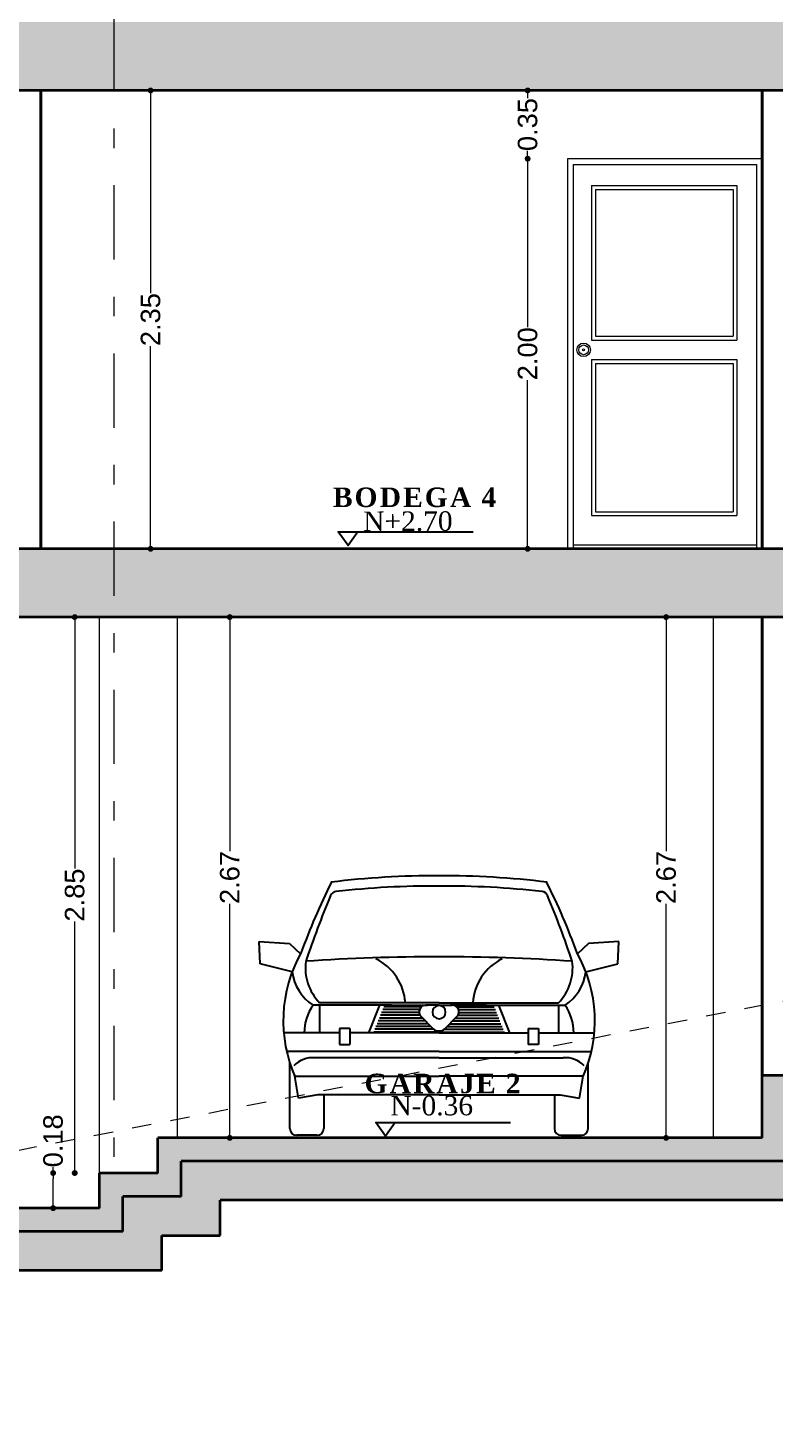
# Model space of a CAD drawing. Header units: inches. Extents: x 2908 to 3459, y -3172 to -55.
# Drawn here: x 3282.96 to 3286.78, y -254.87 to -247.7 of the extents above; entities that cross this region are included whole.
import ezdxf

# ---------------------------------------------------------------- set-up
doc = ezdxf.new("R2010")
doc.units = ezdxf.units.IN
doc.header["$MEASUREMENT"] = 0
doc.linetypes.add('ACAD_ISO03W100', pattern=[30, 12, -18])
doc.linetypes.add('DASHDOT', pattern=[25.4, 12.7, -6.35, 0, -6.35])
for name, color, linetype, lineweight in [('COLUMNAS', 1, 'Continuous', 35), ('COTA', 1, 'Continuous', 9), ('COTAS 01', 1, 'Continuous', 25), ('E-EJES', 1, 'DASHDOT', 5), ('LINEAS DE PROYECCIÒN', 74, 'ACAD_ISO03W100', 18), ('muros 2', 5, 'Continuous', 40), ('muros bajitos', 4, 'Continuous', 15), ('puertas aptos', 33, 'Continuous', 9)]:
    doc.layers.add(name, color=color, linetype=linetype, lineweight=lineweight)
doc.layers.add('TEXTO', color=4, linetype='Continuous')
doc.styles.add('Arial new', font='arial.ttf')
doc.styles.add('CONSTRUCTORA', font='times.ttf', dxfattribs={"height": 0.3})
doc.dimstyles.new('GUS', dxfattribs={"dimtxt": 0.1, "dimasz": 0.03, "dimexe": 0.05, "dimexo": 0.05, "dimgap": 0.005, "dimtad": 0, "dimzin": 1, "dimdsep": 46, "dimtxsty": 'Arial new', "dimblk": 'DOT', "dimcen": 0.01, "dimse1": 1, "dimse2": 1, "dimclrd": 1, "dimclre": 252, "dimclrt": 1, "dimaunit": 1, "dimadec": 0, "dimazin": 2, "dimtfac": 1, "dimtmove": 0, "dimatfit": 2, "dimldrblk": 'ARCHTICK', "dimfxl": 1, "dimlwd": -1, "dimlwe": -1, "dimarcsym": 1})

# ---------------------------------------------------------------- blocks, each defined once
blk = doc.blocks.new('puerta acceso')
at = {"layer": 'puertas aptos'}
for p, q in [((2162.1292, 1648.3621), (2161.1292, 1648.3621)), ((2161.1292, 1648.3621), (2161.1292, 1646.3621)), ((2161.1592, 1648.3321), (2161.1592, 1646.3621)), ((2161.1592, 1648.3321), (2162.0992, 1648.3321)), ((2162.0992, 1648.3321), (2162.0992, 1646.3621)), ((2162.1292, 1648.3621), (2162.1292, 1646.3621)), ((2161.2536, 1648.2243), (2161.2536, 1647.4321)), ((2161.2536, 1648.2243), (2161.9992, 1648.2243)), ((2161.2736, 1648.2043), (2161.2736, 1647.4521)), ((2161.2736, 1648.2043), (2161.9792, 1648.2043)), ((2161.9792, 1648.2043), (2161.9792, 1647.4521)), ((2161.9992, 1648.2243), (2161.9992, 1647.4321)), ((2161.2536, 1647.4321), (2161.9992, 1647.4321)), ((2161.2736, 1647.4521), (2161.9792, 1647.4521)), ((2161.2536, 1647.3321), (2161.9992, 1647.3321)), ((2161.2536, 1647.3321), (2161.2536, 1646.5321)), ((2161.9992, 1647.3321), (2161.9992, 1646.5321)), ((2161.2736, 1647.3121), (2161.9792, 1647.3121)), ((2161.2736, 1647.3121), (2161.2736, 1646.5521)), ((2161.9792, 1647.3121), (2161.9792, 1646.5521)), ((2161.2736, 1646.5521), (2161.9792, 1646.5521)), ((2161.2536, 1646.5321), (2161.9992, 1646.5321)), ((2161.1592, 1646.3821), (2162.0992, 1646.3821))]:
    blk.add_line(p, q, dxfattribs=at)
for radius in [0.035, 0.025, 0.005]:
    blk.add_circle((2161.2126, 1647.3821), radius, dxfattribs=at)
blk = doc.blocks.new('alafa romeo')
at = {"color": 102}
for p, q in [((5554.5, -721.1), (5717.8, -732.1)), ((5560, -842.5), (5554.5, -721.1)), ((5717.8, -732.1), (5777.9, -787.6)), ((7333.5, -732.1), (7273.4, -787.6)), ((7496.8, -721.1), (7333.5, -732.1)), ((7491.3, -842.5), (7496.8, -721.1)), ((5732.6, -885.7), (5560, -842.5)), ((7318.8, -885.7), (7491.3, -842.5)), ((6525.7, -1052.3), (5881.1, -1052.3)), ((6525.7, -1052.3), (7170.2, -1052.3)), ((6268.8, -1065.1), (5845.5, -1065.1)), ((5881.1, -1065.1), (5881.1, -1215)), ((6205, -1065.1), (6144.8, -1215)), ((6423.2, -1119.8), (6209.5, -1119.8)), ((6418.5, -1104.6), (6215.6, -1104.6)), ((6420.4, -1089.4), (6221.7, -1089.4)), ((6430.6, -1074.3), (6227.7, -1074.3)), ((6268.8, -1065.1), (6463.2, -1065.1)), ((6494.1, -1193.7), (6428.8, -1127.1)), ((6525.7, -1065.1), (6454.9, -1065.1)), ((6525.7, -1065.1), (6596.5, -1065.1)), ((6557.2, -1193.7), (6622.5, -1127.1)), ((6782.5, -1065.1), (6588.2, -1065.1)), ((6620.7, -1074.3), (6823.6, -1074.3)), ((6628.1, -1119.8), (6841.8, -1119.8)), ((6630.9, -1089.4), (6829.7, -1089.4)), ((6632.8, -1104.6), (6835.7, -1104.6)), ((6782.5, -1065.1), (7205.8, -1065.1)), ((6846.3, -1065.1), (6906.5, -1215)), ((7170.2, -1065.1), (7170.2, -1215)), ((5988.2, -1190.3), (5988.2, -1277.9)), ((6044.5, -1190.3), (5988.2, -1190.3)), ((6044.3, -1190.3), (6044.3, -1277.8)), ((6496.1, -1195.5), (6179.1, -1195.5)), ((6481.1, -1180.4), (6185.2, -1180.4)), ((6466.2, -1165.2), (6191.2, -1165.2)), ((6451.3, -1150.1), (6197.3, -1150.1)), ((6436.4, -1134.9), (6203.4, -1134.9)), ((6555.3, -1195.5), (6872.3, -1195.5)), ((6570.3, -1180.4), (6866.2, -1180.4)), ((6585.1, -1165.2), (6860.1, -1165.2)), ((6600, -1150.1), (6854, -1150.1)), ((6614.9, -1134.9), (6847.9, -1134.9)), ((7006.9, -1190.3), (7063.1, -1190.3)), ((7007, -1190.3), (7007, -1277.8)), ((7063.1, -1190.3), (7063.1, -1277.9)), ((5988.2, -1215), (5687.4, -1215)), ((5988.2, -1277.9), (6043.4, -1277.9)), ((6043.4, -1277.9), (6044.3, -1277.9)), ((6525.7, -1215), (6044.3, -1215)), ((6044.3, -1277.9), (6044.3, -1277.8)), ((6525.7, -1210.7), (6173, -1210.7)), ((6525.7, -1210.7), (6878.3, -1210.7)), ((6525.7, -1215), (7007, -1215)), ((7007, -1277.9), (7007, -1277.8)), ((7007.9, -1277.9), (7007, -1277.9)), ((7063.1, -1277.9), (7007.9, -1277.9)), ((7063.1, -1215), (7363.9, -1215)), ((6525.7, -1314.5), (5703, -1314.5)), ((6525.7, -1348.8), (5854.7, -1348.8)), ((6525.7, -1314.5), (7348.3, -1314.5)), ((6525.7, -1348.8), (7196.6, -1348.8)), ((5720.6, -1731.1), (5720.6, -1378.5)), ((7330.8, -1731.1), (7330.8, -1378.5)), ((5767.1, -1566.8), (5746.7, -1447.6)), ((5746.7, -1447.6), (6525.7, -1447.9)), ((7304.7, -1447.6), (6525.7, -1447.9)), ((7284.2, -1566.8), (7304.7, -1447.6)), ((5871.1, -1549.5), (5767.1, -1566.8)), ((6525.7, -1549.5), (5871.1, -1549.5)), ((5903, -1549.5), (5903, -1731.1)), ((6525.7, -1549.5), (7180.2, -1549.5)), ((7148.3, -1549.5), (7148.3, -1731.1)), ((7180.2, -1549.5), (7284.2, -1566.8)), ((5866.5, -1767.5), (5757.1, -1767.5)), ((7184.8, -1767.5), (7294.3, -1767.5))]:
    blk.add_line(p, q, dxfattribs=at)
for centre, radius, start, end in [((6504.7, -4926.8), 4559.8, 89.73682, 97.08566), ((6546.6, -4926.8), 4559.8, 82.91434, 90.26318), ((9108.9, -1993.6), 3541.9, 153.28787, 160.03218), ((5973.4, -488.3), 36.5, 96.46644, 157.36405), ((6491.6, -5060), 4637.5, 89.57909, 96.46644), ((6559.7, -5060), 4637.5, 83.53356, 90.42091), ((7077.9, -488.3), 36.5, 22.63595, 83.53356), ((3942.5, -1993.6), 3541.9, 19.96782, 26.71213), ((10918.7, -2550.5), 5394.5, 157.36405, 161.3881), ((2132.6, -2550.5), 5394.5, 18.6119, 22.63595), ((6431.9, -1149.3), 747.3, 150.74559, 204.11294), ((6072.5, -864), 268.5, 172.46785, 224.5423), ((6478.7, -10272), 9467.2, 89.71608, 94.073), ((6057.5, -1072.5), 287, 4.0301, 63.57854), ((6572.6, -10272), 9467.2, 85.927, 90.28392), ((6993.8, -1072.5), 287, 116.42146, 175.9699), ((6978.8, -864), 268.5, 315.4577, 7.53215), ((6619.4, -1149.3), 747.3, 335.88706, 29.25441), ((5987.7, -850.3), 257.6, 187.91552, 236.506), ((7063.6, -850.3), 257.6, 303.494, 352.08448), ((6063.6, -1216.5), 265.5, 145.21382, 179.67858), ((6454.9, -1101.6), 36.5, 90, 224.45434), ((6525.7, -1103.4), 35.6, 90, 270), ((6525.7, -1103.4), 35.6, 270, 90), ((6596.5, -1101.6), 36.5, 315.54566, 90), ((6987.7, -1216.5), 265.5, 0.32142, 34.78618), ((6520.2, -1168.1), 36.5, 224.45434, 278.66944), ((6531.2, -1168.1), 36.5, 261.33056, 315.54566), ((5845.5, -1495.3), 146.7, 86.41561, 135.10104), ((7205.8, -1495.3), 146.7, 44.89896, 93.58439), ((5757.1, -1731.1), 36.5, 180, 270), ((5866.5, -1731.1), 36.5, 270, 0), ((7184.8, -1731.1), 36.5, 180, 270), ((7294.3, -1731.1), 36.5, 270, 0)]:
    blk.add_arc(centre, radius, start, end, dxfattribs=at)
blk = doc.blocks.new('_Dot')
at = {"color": 0, "linetype": 'ByBlock', "lineweight": -2}
blk.add_line((-0.5, 0), (-1, 0), dxfattribs=at)
at = {"color": 0, "linetype": 'ByBlock', "const_width": 0.5}
blk.add_lwpolyline([(-0.25, 0, 1), (0.25, 0, 1)], format="xyb", close=True, dxfattribs=at)
blk = doc.blocks.new('*D4743')
at = {"layer": 'COTA', "color": 1, "linetype": 'Continuous', "transparency": 16777216}
for p, q in [((3283.585, -248.0512), (3283.585, -249.0601)), ((3283.585, -250.3412), (3283.585, -249.3323))]:
    blk.add_line(p, q, dxfattribs=at)
at = {"layer": 'Defpoints', "color": 0, "transparency": 16777216}
for p in [(3283.0222, -248.0212), (3283.585, -248.0212), (3283.0222, -250.3712, -7.6671)]:
    blk.add_point(p, dxfattribs=at)
at = {"layer": 'COTA', "color": 1, "transparency": 16777216, "xscale": 0.03, "yscale": 0.03, "zscale": 0.03}
for p, rotation in [((3283.585, -248.0212), 90), ((3283.585, -250.3712), 270)]:
    blk.add_blockref('_Dot', p, dxfattribs=dict(at, rotation=rotation))
at = {"layer": 'COTA', "color": 1, "transparency": 16777216, "insert": (3283.585, -249.1962), "char_height": 0.1, "attachment_point": 5, "rotation": 90, "style": 'Arial new'}
blk.add_mtext('2.35', dxfattribs=at)
blk = doc.blocks.new('_ArchTick')
at = {"color": 0, "linetype": 'ByBlock', "const_width": 0.15}
blk.add_lwpolyline([(-0.5, -0.5), (0.5, 0.5)], dxfattribs=at)
blk = doc.blocks.new('*D4758')
at = {"layer": 'COTA', "color": 1, "linetype": 'Continuous', "transparency": 16777216}
for p, q in [((3283.9911, -250.7512), (3283.9911, -251.9204)), ((3283.9911, -253.3612), (3283.9911, -252.1919))]:
    blk.add_line(p, q, dxfattribs=at)
at = {"layer": 'Defpoints', "color": 0, "transparency": 16777216}
for p in [(3283.7225, -250.7212), (3283.9911, -250.7212), (3283.7225, -253.3912)]:
    blk.add_point(p, dxfattribs=at)
at = {"layer": 'COTA', "color": 1, "transparency": 16777216, "xscale": 0.03, "yscale": 0.03, "zscale": 0.03}
for p, rotation in [((3283.9911, -250.7212), 90), ((3283.9911, -253.3912), 270)]:
    blk.add_blockref('_Dot', p, dxfattribs=dict(at, rotation=rotation))
at = {"layer": 'COTA', "color": 1, "transparency": 16777216, "insert": (3283.9911, -252.0562), "char_height": 0.1, "attachment_point": 5, "rotation": 90, "style": 'Arial new'}
blk.add_mtext('2.67', dxfattribs=at)
blk = doc.blocks.new('*D4962')
at = {"layer": 'COTA', "color": 1, "linetype": 'Continuous', "transparency": 16777216}
for p, q in [((3283.085, -253.5712), (3283.085, -253.5412)), ((3283.085, -253.7212), (3283.085, -253.6012))]:
    blk.add_line(p, q, dxfattribs=at)
at = {"layer": 'Defpoints', "color": 0, "transparency": 16777216}
for p in [(3283.085, -253.5712), (3283.3223, -253.5712), (3283.3223, -253.7512)]:
    blk.add_point(p, dxfattribs=at)
at = {"layer": 'COTA', "color": 1, "transparency": 16777216, "xscale": 0.03, "yscale": 0.03, "zscale": 0.03}
for p, rotation in [((3283.085, -253.5712), 90), ((3283.085, -253.7512), 270)]:
    blk.add_blockref('_Dot', p, dxfattribs=dict(at, rotation=rotation))
at = {"layer": 'COTA', "color": 1, "transparency": 16777216, "insert": (3283.085, -253.4062), "char_height": 0.1, "attachment_point": 5, "rotation": 90, "style": 'Arial new'}
blk.add_mtext('0.18', dxfattribs=at)
blk = doc.blocks.new('*D4963')
at = {"layer": 'COTA', "color": 1, "linetype": 'Continuous', "transparency": 16777216}
for p, q in [((3283.1956, -250.7512), (3283.1956, -252.0101)), ((3283.1956, -253.5412), (3283.1956, -252.2823))]:
    blk.add_line(p, q, dxfattribs=at)
at = {"layer": 'Defpoints', "color": 0, "transparency": 16777216}
for p in [(3283.1956, -250.7212), (3283.3223, -250.7212), (3283.3223, -253.5712)]:
    blk.add_point(p, dxfattribs=at)
at = {"layer": 'COTA', "color": 1, "transparency": 16777216, "xscale": 0.03, "yscale": 0.03, "zscale": 0.03}
for p, rotation in [((3283.1956, -250.7212), 90), ((3283.1956, -253.5712), 270)]:
    blk.add_blockref('_Dot', p, dxfattribs=dict(at, rotation=rotation))
at = {"layer": 'COTA', "color": 1, "transparency": 16777216, "insert": (3283.1956, -252.1462), "char_height": 0.1, "attachment_point": 5, "rotation": 90, "style": 'Arial new'}
blk.add_mtext('2.85', dxfattribs=at)
blk = doc.blocks.new('*D4964')
at = {"layer": 'COTA', "color": 1, "linetype": 'Continuous', "transparency": 16777216}
for p, q in [((3286.2291, -250.7512), (3286.2291, -251.9204)), ((3286.2291, -253.3612), (3286.2291, -252.1919))]:
    blk.add_line(p, q, dxfattribs=at)
at = {"layer": 'Defpoints', "color": 0, "transparency": 16777216}
for p in [(3286.2291, -250.7212), (3286.4722, -250.7212), (3286.4722, -253.3912, -0.9837)]:
    blk.add_point(p, dxfattribs=at)
at = {"layer": 'COTA', "color": 1, "transparency": 16777216, "xscale": 0.03, "yscale": 0.03, "zscale": 0.03}
for p, rotation in [((3286.2291, -250.7212), 90), ((3286.2291, -253.3912), 270)]:
    blk.add_blockref('_Dot', p, dxfattribs=dict(at, rotation=rotation))
at = {"layer": 'COTA', "color": 1, "transparency": 16777216, "insert": (3286.2291, -252.0562), "char_height": 0.1, "attachment_point": 5, "rotation": 90, "style": 'Arial new'}
blk.add_mtext('2.67', dxfattribs=at)
blk = doc.blocks.new('*D4965')
at = {"layer": 'COTA', "color": 1, "linetype": 'Continuous', "transparency": 16777216}
for p, q in [((3285.5188, -248.4012), (3285.5188, -249.2356)), ((3285.5188, -250.3412), (3285.5188, -249.5067))]:
    blk.add_line(p, q, dxfattribs=at)
at = {"layer": 'Defpoints', "color": 0, "transparency": 16777216}
for p in [(3285.5188, -248.3712), (3285.7225, -248.3712), (3285.7225, -250.3712)]:
    blk.add_point(p, dxfattribs=at)
at = {"layer": 'COTA', "color": 1, "transparency": 16777216, "xscale": 0.03, "yscale": 0.03, "zscale": 0.03}
for p, rotation in [((3285.5188, -248.3712), 90), ((3285.5188, -250.3712), 270)]:
    blk.add_blockref('_Dot', p, dxfattribs=dict(at, rotation=rotation))
at = {"layer": 'COTA', "color": 1, "transparency": 16777216, "insert": (3285.5188, -249.3712), "char_height": 0.1, "attachment_point": 5, "rotation": 90, "style": 'Arial new'}
blk.add_mtext('2.00', dxfattribs=at)
blk = doc.blocks.new('*D4966')
at = {"layer": 'COTA', "color": 1, "linetype": 'Continuous', "transparency": 16777216}
for p, q in [((3285.5188, -248.0512), (3285.5188, -248.0609)), ((3285.5188, -248.3412), (3285.5188, -248.3314))]:
    blk.add_line(p, q, dxfattribs=at)
at = {"layer": 'Defpoints', "color": 0, "transparency": 16777216}
for p in [(3285.5188, -248.0212), (3285.7225, -248.0212), (3285.7225, -248.3712)]:
    blk.add_point(p, dxfattribs=at)
at = {"layer": 'COTA', "color": 1, "transparency": 16777216, "xscale": 0.03, "yscale": 0.03, "zscale": 0.03}
for p, rotation in [((3285.5188, -248.0212), 90), ((3285.5188, -248.3712), 270)]:
    blk.add_blockref('_Dot', p, dxfattribs=dict(at, rotation=rotation))
at = {"layer": 'COTA', "color": 1, "transparency": 16777216, "insert": (3285.5188, -248.1962), "char_height": 0.1, "attachment_point": 5, "rotation": 90, "style": 'Arial new'}
blk.add_mtext('0.35', dxfattribs=at)

msp = doc.modelspace()

# ---------------------------------------------------------------- hatches: boundary and pattern name
at = {"layer": 'COTA', "lineweight": 9}
h = msp.add_hatch(dxfattribs=at)
h.set_pattern_fill('AR-CONC', color=256, scale=0.01, style=0)
h.set_pattern_definition([(50, (0, 2.699994), (0.0717260183, -0.0062752135), [0.0075, -0.0825]), (355, (0, 2.699994), (-0.0138751334, 0.0752192134), [0.006, -0.066]), (100.4514, (0.00598, 2.69947), (0.0578509382, 0.0689439542), [0.006374019, -0.0701142112]), (46.1842, (0, 2.71999), (0.1067241049, -0.0165519014), [0.01125, -0.12375]), (96.6356, (0.00889, 2.71861), (0.0934662706, 0.097411787), [0.0095610288, -0.1051713]), (351.1842, (0, 2.71999), (0.0934661945, 0.09741186), [0.009, -0.099]), (21, (0.01, 2.714994), (0.0596907052, -0.0402618891), [0.0075, -0.0825]), (326, (0.01, 2.714994), (0.0243315332, 0.0725150045), [0.006, -0.066]), (71.4514, (0.014974, 2.71164), (0.0840222629, 0.0322530497), [0.006374019, -0.0701142112]), (37.5, (0, 2.699994), (0.00121598553, 0.03328938538), [0, -0.0652, 0, -0.067, 0, -0.06625]), (7.5, (0, 2.699994), (0.02630695374, 0.0394411712), [0, -0.0382, 0, -0.0637, 0, -0.02525]), (327.5, (-0.0223, 2.699994), (0.05338224362, -0.00225548717), [0, -0.025, 0, -0.078, 0, -0.1035]), (317.5, (-0.0323, 2.699994), (0.05831861693, 0.01001049823), [0, -0.0325, 0, -0.0518, 0, -0.0735])])
edge = h.paths.add_edge_path()
edge.add_line((3286.8725, -247.6712), (3282.7255, -247.6712))
edge.add_spline(control_points=[(3282.7255, -247.6712), (3282.7272, -247.672), (3282.729, -247.6729), (3282.7307, -247.6738)], knot_values=[0, 0, 0, 0, 0.025333, 0.025333, 0.025333, 0.025333], degree=3, periodic=0)
edge.add_line((3282.7307, -247.6738), (3282.4383, -247.6738))
edge.add_spline(control_points=[(3282.559, -247.6384), (3282.5564, -247.6384), (3282.5304, -247.6384), (3282.4948, -247.6384), (3282.4428, -247.6712)], knot_values=[1.886546, 1.886546, 1.886546, 1.886546, 2, 2.974667, 2.974667, 2.974667, 2.974667], degree=3, periodic=0)
edge.add_line((3282.4428, -247.6712), (3282.0676, -247.6712))
edge.add_spline(control_points=[(3282.0676, -247.6712), (3282.0693, -247.672), (3282.071, -247.6729), (3282.0728, -247.6738)], knot_values=[0, 0, 0, 0, 0.025333, 0.025333, 0.025333, 0.025333], degree=3, periodic=0)
edge.add_line((3282.0728, -247.6738), (3281.7803, -247.6738))
edge.add_spline(control_points=[(3281.9011, -247.6384), (3281.8985, -247.6384), (3281.8725, -247.6384), (3281.8368, -247.6384), (3281.7849, -247.6712)], knot_values=[1.886546, 1.886546, 1.886546, 1.886546, 2, 2.974667, 2.974667, 2.974667, 2.974667], degree=3, periodic=0)
edge.add_line((3281.7849, -247.6712), (3280.2814, -247.6712))
edge.add_line((3280.2814, -247.6713), (3279.6914, -247.6713))
edge.add_line((3279.6914, -247.6712), (3279.4538, -247.6712))
edge.add_line((3279.4538, -247.6712), (3279.4538, -248.0212))
edge.add_line((3279.4538, -248.0212), (3286.8725, -248.0212))
edge.add_line((3286.8725, -248.0212), (3286.8725, -247.6712))
h.paths.add_polyline_path([(3290.3373, -247.6712), (3289.0725, -247.6712), (3289.0725, -248.0212), (3290.3373, -248.0212)])
at = {"layer": 'COTA'}
h = msp.add_hatch(dxfattribs=at)
h.set_pattern_fill('EARTH', color=256, scale=0.5, angle=45, style=0)
h.set_pattern_definition([(45, (0, 18.1497), (1e-17, 0.1767766953), [0.125, -0.125]), (45, (-0.03315, 18.18285), (1e-17, 0.1767766953), [0.125, -0.125]), (45, (-0.06629, 18.21599), (1e-17, 0.1767766953), [0.125, -0.125]), (135, (-0.06629, 18.23809), (-0.1767766953, 3e-17), [0.125, -0.125]), (135, (-0.03315, 18.27123), (-0.1767766953, 3e-17), [0.125, -0.125]), (135, (1e-17, 18.30438), (-0.1767766953, 3e-17), [0.125, -0.125])])
h.paths.add_polyline_path([(3279.5738, -253.8712), (3279.5738, -254.0712), (3283.6423, -254.0712), (3283.6423, -253.8912), (3283.9423, -253.8912), (3283.9423, -253.7112), (3287.0425, -253.7112), (3287.0425, -253.3912), (3290.9234, -253.3912), (3294.1051, -249.1543), (3293.855, -249.1543), (3290.8235, -253.1912), (3286.8425, -253.1912), (3286.8425, -253.5112), (3283.7423, -253.5112), (3283.7423, -253.6912), (3283.4423, -253.6912), (3283.4423, -253.8712)])
at = {"layer": 'COTA', "lineweight": 9}
h = msp.add_hatch(dxfattribs=at)
h.set_pattern_fill('AR-CONC', color=256, scale=0.01, style=0)
h.set_pattern_definition([(50, (0, 0), (0.0717260183, -0.0062752135), [0.0075, -0.0825]), (355, (0, 0), (-0.0138751334, 0.0752192134), [0.006, -0.066]), (100.4514, (0.00598, -0.00052), (0.0578509382, 0.0689439542), [0.006374019, -0.0701142112]), (46.1842, (0, 0.02), (0.1067241049, -0.0165519014), [0.01125, -0.12375]), (96.6356, (0.00889, 0.01862), (0.0934662706, 0.097411787), [0.0095610288, -0.1051713]), (351.1842, (0, 0.02), (0.0934661945, 0.09741186), [0.009, -0.099]), (21, (0.01, 0.015), (0.0596907052, -0.0402618891), [0.0075, -0.0825]), (326, (0.01, 0.015), (0.0243315332, 0.0725150045), [0.006, -0.066]), (71.4514, (0.014974, 0.011645), (0.0840222629, 0.0322530497), [0.006374019, -0.0701142112]), (37.5, (0, 0), (0.00121598553, 0.03328938538), [0, -0.0652, 0, -0.067, 0, -0.06625]), (7.5, (0, 0), (0.02630695374, 0.0394411712), [0, -0.0382, 0, -0.0637, 0, -0.02525]), (327.5, (-0.0223, 0), (0.05338224362, -0.00225548717), [0, -0.025, 0, -0.078, 0, -0.1035]), (317.5, (-0.0323, 0), (0.05831861693, 0.01001049823), [0, -0.0325, 0, -0.0518, 0, -0.0735])])
edge = h.paths.add_edge_path()
edge.add_line((3286.8725, -250.7212), (3286.8725, -250.3712))
edge.add_line((3286.8725, -250.3712), (3282.0252, -250.3712))
edge.add_spline(control_points=[(3282.0252, -250.3712), (3282.0269, -250.372), (3282.0287, -250.3729), (3282.0305, -250.3738)], knot_values=[0, 0, 0, 0, 0.025333, 0.025333, 0.025333, 0.025333], degree=3, periodic=0)
edge.add_line((3282.0305, -250.3738), (3281.7385, -250.3738))
edge.add_spline(control_points=[(3281.7385, -250.3738), (3281.7398, -250.3729), (3281.7412, -250.372), (3281.7425, -250.3712)], knot_values=[2.974667, 2.974667, 2.974667, 2.974667, 3, 3, 3, 3], degree=3, periodic=0)
edge.add_line((3281.7425, -250.3712), (3281.3673, -250.3712))
edge.add_spline(control_points=[(3281.3673, -250.3712), (3281.369, -250.372), (3281.3707, -250.3729), (3281.3725, -250.3738)], knot_values=[0, 0, 0, 0, 0.025333, 0.025333, 0.025333, 0.025333], degree=3, periodic=0)
edge.add_line((3281.3725, -250.3738), (3281.0805, -250.3738))
edge.add_spline(control_points=[(3281.0805, -250.3738), (3281.0819, -250.3729), (3281.0833, -250.372), (3281.0846, -250.3712)], knot_values=[2.974667, 2.974667, 2.974667, 2.974667, 3, 3, 3, 3], degree=3, periodic=0)
edge.add_line((3281.0846, -250.3712), (3280.2814, -250.3712))
edge.add_line((3280.2814, -250.3712), (3280.2814, -250.3713))
edge.add_line((3280.2814, -250.3713), (3279.6914, -250.3713))
edge.add_line((3279.6914, -250.3713), (3279.6914, -250.3712))
edge.add_line((3279.6914, -250.3712), (3279.4538, -250.3712))
edge.add_line((3279.4538, -250.3712), (3279.4538, -250.7212))
edge.add_line((3279.4538, -250.7212), (3286.8725, -250.7212))
h.paths.add_polyline_path([(3290.3373, -250.7212), (3290.3373, -250.3712), (3289.0725, -250.3712), (3289.0725, -250.7212)])
h = msp.add_hatch(dxfattribs=at)
h.set_pattern_fill('AR-CONC', color=256, scale=0.01, style=0)
h.set_pattern_definition([(50, (0, 6.97389), (0.0717260183, -0.0062752135), [0.0075, -0.0825]), (355, (0, 6.97389), (-0.0138751334, 0.0752192134), [0.006, -0.066]), (100.4514, (0.00598, 6.97337), (0.0578509382, 0.0689439542), [0.006374019, -0.0701142112]), (46.1842, (0, 6.99389), (0.1067241049, -0.0165519014), [0.01125, -0.12375]), (96.6356, (0.00889, 6.99251), (0.0934662706, 0.097411787), [0.0095610288, -0.1051713]), (351.1842, (0, 6.99389), (0.0934661945, 0.09741186), [0.009, -0.099]), (21, (0.01, 6.98889), (0.0596907052, -0.0402618891), [0.0075, -0.0825]), (326, (0.01, 6.98889), (0.0243315332, 0.0725150045), [0.006, -0.066]), (71.4514, (0.014974, 6.985536), (0.0840222629, 0.0322530497), [0.006374019, -0.0701142112]), (37.5, (0, 6.97389), (0.00121598553, 0.03328938538), [0, -0.0652, 0, -0.067, 0, -0.06625]), (7.5, (0, 6.97389), (0.02630695374, 0.0394411712), [0, -0.0382, 0, -0.0637, 0, -0.02525]), (327.5, (-0.0223, 6.97389), (0.05338224362, -0.00225548717), [0, -0.025, 0, -0.078, 0, -0.1035]), (317.5, (-0.0323, 6.97389), (0.05831861693, 0.01001049823), [0, -0.0325, 0, -0.0518, 0, -0.0735])])
h.paths.add_polyline_path([(3279.4538, -253.7512), (3279.4538, -253.8712), (3283.4423, -253.8712), (3283.4423, -253.6912), (3283.7423, -253.6912), (3283.7423, -253.5112), (3286.8425, -253.5112), (3286.8425, -253.1912), (3290.3373, -253.1911), (3290.3373, -253.0712), (3286.7225, -253.0712), (3286.7225, -253.3912), (3283.6223, -253.3912), (3283.6223, -253.5712), (3283.3223, -253.5712), (3283.3223, -253.7512)])

# ---------------------------------------------------------------- linework, layer by layer
at = {"layer": 'COLUMNAS'}
for p, q in [((3286.8725, -248.0212), (3279.4538, -248.0212)), ((3286.8725, -250.3712), (3279.4538, -250.3712)), ((3286.8725, -250.7212), (3279.4538, -250.7212)), ((3286.7225, -253.3912), (3286.7225, -253.0712)), ((3290.3373, -253.0712), (3286.7225, -253.0712)), ((3283.6223, -253.5712, -7.182), (3283.6223, -253.3912, -7.182)), ((3286.7225, -253.3912), (3283.6223, -253.3912)), ((3283.7423, -253.6912, -7.182), (3283.7423, -253.5112, -7.182)), ((3286.8425, -253.5112), (3283.7423, -253.5112)), ((3283.6223, -253.5712), (3283.3223, -253.5712)), ((3283.3223, -253.7512, -7.182), (3283.3223, -253.5712, -7.182)), ((3283.3223, -253.7512), (3279.4538, -253.7512)), ((3283.7423, -253.6912), (3283.4423, -253.6912)), ((3283.4423, -253.8712, -7.182), (3283.4423, -253.6912, -7.182)), ((3283.9423, -253.8912, -7.182), (3283.9423, -253.7112, -7.182)), ((3287.0425, -253.7112), (3283.9423, -253.7112)), ((3283.4423, -253.8712), (3279.5738, -253.8712)), ((3283.6423, -253.8912), (3283.9423, -253.8912)), ((3283.6423, -254.0712, -7.182), (3283.6423, -253.8912, -7.182)), ((3283.6423, -254.0712), (3279.7738, -254.0712))]:
    msp.add_line(p, q, dxfattribs=at)
at = {"layer": 'E-EJES', "ltscale": 0.03}
msp.add_line((3283.3959, -236.4393), (3283.3959, -253.5712), dxfattribs=at)
at = {"layer": 'LINEAS DE PROYECCIÒN', "ltscale": 0.003}
msp.add_line((3277.4049, -254.5268), (3303.1253, -249.5113), dxfattribs=at)
at = {"layer": 'muros 2'}
for p, q in [((3283.0222, -250.3712, -7.6671), (3283.0222, -248.0212, -7.182)), ((3286.7225, -250.3712), (3286.7225, -248.0212)), ((3286.7225, -253.0712), (3286.7225, -250.7212))]:
    msp.add_line(p, q, dxfattribs=at)
at = {"layer": 'muros bajitos'}
for p, q in [((3283.3223, -253.5712), (3283.3223, -250.7212)), ((3283.7225, -253.3912), (3283.7225, -250.7212)), ((3286.4722, -253.3912, -0.9837), (3286.4722, -250.7212))]:
    msp.add_line(p, q, dxfattribs=at)
at = {"layer": 'TEXTO', "ltscale": 0.008}
msp.add_lwpolyline([(3284.6477, -250.2835), (3284.5977, -250.3535), (3284.5477, -250.2835), (3285.2386, -250.2835)], dxfattribs=at)
at = {"layer": 'TEXTO', "ltscale": 0.008, "elevation": 1.031}
msp.add_lwpolyline([(3284.8397, -253.313), (3284.7897, -253.383), (3284.7397, -253.313), (3285.4306, -253.313)], dxfattribs=at)

# ---------------------------------------------------------------- block references
msp.add_blockref('puerta acceso', (1124.5933, -1896.7332))
at = {"color": 102, "linetype": 'ACAD_ISO03W100', "xscale": 0.0009499999999889042, "yscale": 0.0009499999999889042, "zscale": 0.0009499999999889042}
msp.add_blockref('alafa romeo', (3278.8649, -251.6987), dxfattribs=at)

# ---------------------------------------------------------------- texts
at = {"layer": 'COTAS 01', "char_height": 0.1, "attachment_point": 1, "style": 'CONSTRUCTORA'}
for s, insert, rotation in [('N+2.70', (3284.6752, -250.1801), 0.14916), ('N-0.36', (3284.815, -253.1761, 8.2132), 0.14739)]:
    msp.add_mtext_dynamic_manual_height_columns(s, width=0.828029, gutter_width=0.5, heights=[0], dxfattribs=dict(at, insert=insert, rotation=rotation))
at = {"layer": 'TEXTO', "insert": (3284.5202, -250.057), "char_height": 0.1, "width": 2.362761, "attachment_point": 1, "style": 'CONSTRUCTORA'}
msp.add_mtext('{\\fTimes New Roman|b1|i0|c0|p18;\\T1.1;BODEGA 4 }', dxfattribs=at)
at = {"layer": 'TEXTO', "insert": (3284.6823, -253.0619, 1.031), "char_height": 0.1, "width": 2.362761, "attachment_point": 1, "rotation": 359.99823, "style": 'CONSTRUCTORA'}
msp.add_mtext('{\\fTimes New Roman|b1|i0|c0|p18;\\T1.1;GARAJE 2}', dxfattribs=at)

# ---------------------------------------------------------------- dimensions: what is measured, and where the dimension line sits
at = {"layer": 'COTA'}
dim = msp.add_linear_dim(base=(3283.585, -248.0212), p1=(3283.0222, -250.3712, -7.6671), p2=(3283.0222, -248.0212), angle=90, dimstyle='GUS', dxfattribs=at)
dim.commit()
dim.dimension.update_dxf_attribs({"geometry": '*D4743', "text_midpoint": (3283.585, -249.1962), "dimtype": 160})
for base, p1, p2, picture, middle in [((3285.5188, -248.0212), (3285.7225, -248.3712), (3285.7225, -248.0212), '*D4966', (3285.5188, -248.1962)), ((3285.5188, -248.3712), (3285.7225, -250.3712), (3285.7225, -248.3712), '*D4965', (3285.5188, -249.3712)), ((3283.1956, -250.7212), (3283.3223, -253.5712), (3283.3223, -250.7212), '*D4963', (3283.1956, -252.1462)), ((3283.9911, -250.7212), (3283.7225, -253.3912), (3283.7225, -250.7212), '*D4758', (3283.9911, -252.0562)), ((3286.2291, -250.7212), (3286.4722, -253.3912, -0.9837), (3286.4722, -250.7212), '*D4964', (3286.2291, -252.0562)), ((3283.085, -253.5712), (3283.3223, -253.7512), (3283.3223, -253.5712), '*D4962', (3283.085, -253.4062))]:
    dim = msp.add_linear_dim(base=base, p1=p1, p2=p2, angle=90, dimstyle='GUS', dxfattribs=at)
    dim.commit()
    dim.dimension.update_dxf_attribs({"geometry": picture, "text_midpoint": middle})

doc.saveas('drawing.dxf')
